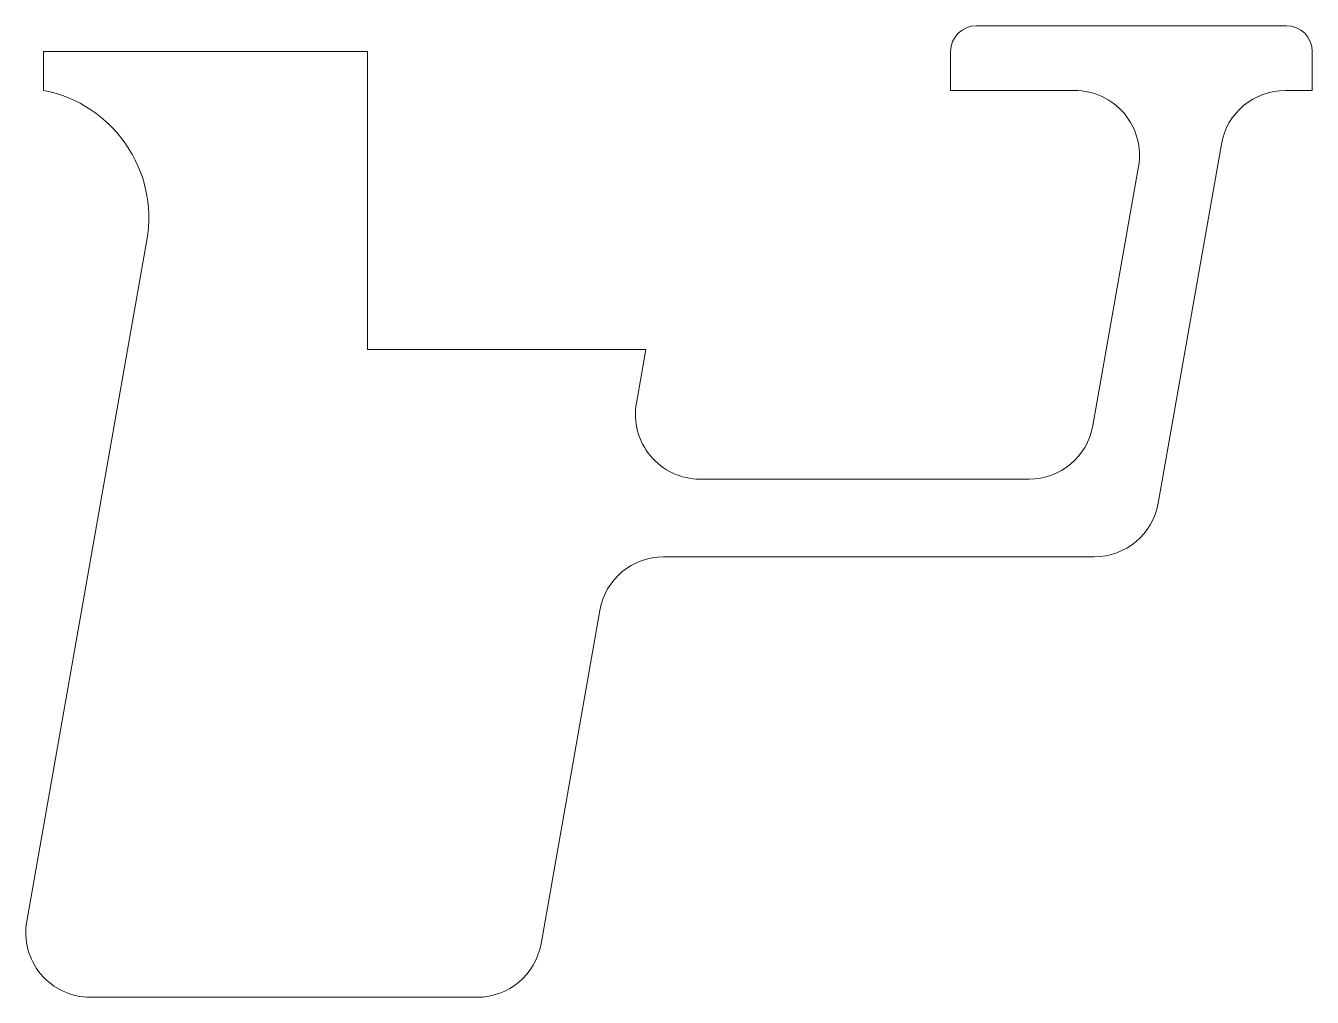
# Model space of a CAD drawing. Header units: millimetres. Extents: x -1.4 to 97.9, y -70 to 5.
import ezdxf

# ---------------------------------------------------------------- set-up
doc = ezdxf.new("R2010")
doc.units = ezdxf.units.MM

msp = doc.modelspace()

# ---------------------------------------------------------------- linework, layer by layer
at = {"color": 7, "linetype": 'Continuous', "lineweight": 15}
for p, q in [((72, 5), (95.914, 5)), ((0, 3), (25, 3)), ((0, 3), (0, 0)), ((25, 3), (25, -20)), ((70, 0), (70, 3)), ((97.914, 3), (97.914, 0)), ((79.581, 0), (70, 0)), ((95.828, 0), (97.914, 0)), ((86.013, -31.868), (90.904, -4.132)), ((80.979, -25.868), (84.505, -5.868)), ((7.962, -11.557), (-1.308, -64.132)), ((25, -20), (46.473, -20)), ((46.473, -20), (45.745, -24.132)), ((50.669, -30), (76.055, -30)), ((47.848, -36), (81.089, -36)), ((38.386, -65.868), (42.924, -40.132)), ((3.616, -70), (33.462, -70))]:
    msp.add_line(p, q, dxfattribs=at)
for centre, radius, start, end in [((72, 3), 2, 90, 180), ((95.914, 3), 2, 0, 90), ((-1.886, -9.821), 10, 350, 79.12951), ((79.581, -5), 5, 350, 90), ((95.828, -5), 5, 90, 170), ((50.669, -25), 5, 170, 270), ((76.055, -25), 5, 270, 350), ((81.089, -31), 5, 270, 350), ((47.848, -41), 5, 90, 170), ((3.616, -65), 5, 170, 270), ((33.462, -65), 5, 270, 350)]:
    msp.add_arc(centre, radius, start, end, dxfattribs=at)

doc.saveas('drawing.dxf')
